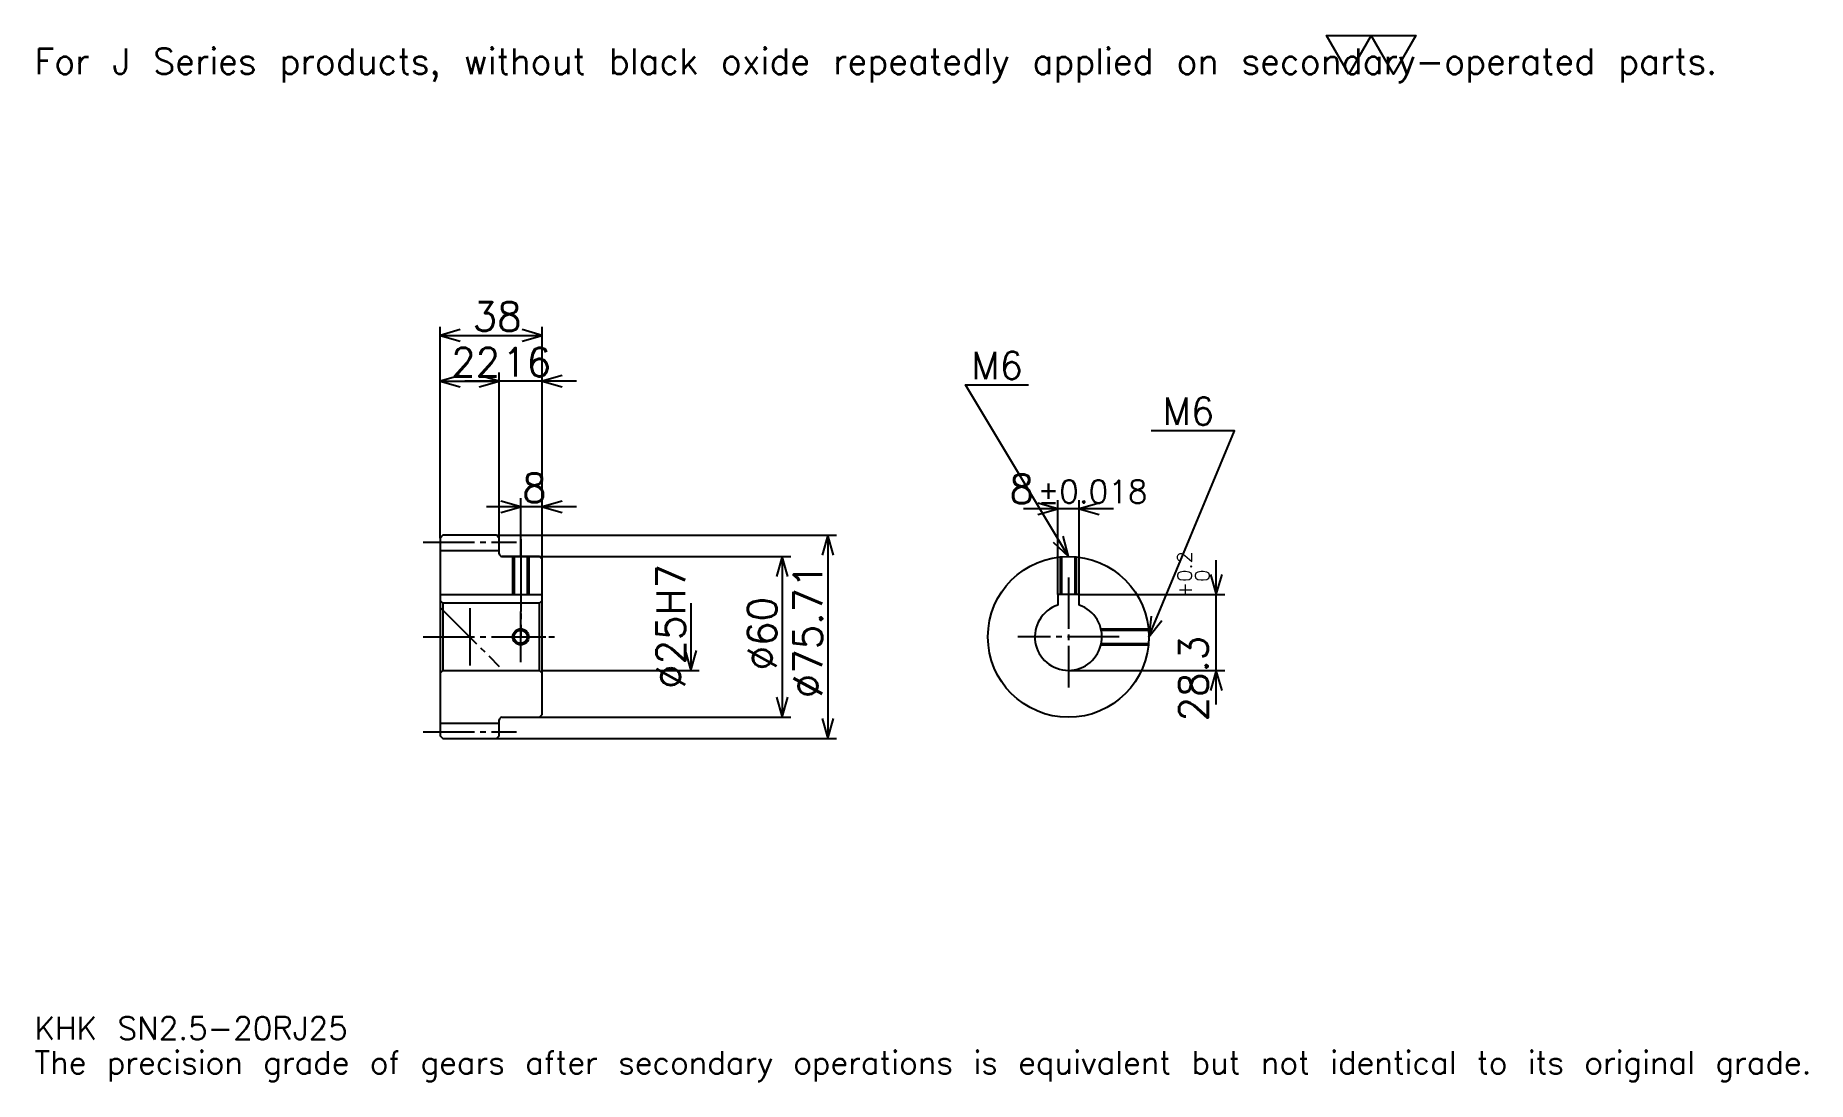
# Model space of a CAD drawing. Extents: x 22 to 682, y 8 to 398.
import ezdxf

# ---------------------------------------------------------------- set-up
doc = ezdxf.new("R2010")
doc.units = 0
doc.linetypes.add('DASHDOT', pattern=[25.565218, 19.173913, -2.130435, 2.130435, -2.130435])
doc.layers.get('0').update_dxf_attribs({"linetype": 'CONTINUOUS'})
doc.layers.add('DASHDOT', color=6, linetype='DASHDOT')
doc.styles.add('KANJI', font='TXT', dxfattribs={"bigfont": 'BIGFONT'})

msp = doc.modelspace()

# ---------------------------------------------------------------- linework, layer by layer
at = {"color": 5}
for p, q in [((172.565216, 211.485779), (172.565216, 289.246643)), ((172.565216, 286.050995), (210.565216, 286.050995)), ((210.565216, 211.485779), (210.565216, 289.246643)), ((194.565216, 211.485779), (194.565216, 272.203156)), ((172.565216, 269.007507), (194.565216, 269.007507)), ((223.347824, 269.007507), (181.782608, 269.007507)), ((202.565216, 211.485779), (202.565216, 225.333603)), ((223.347824, 222.137939), (189.782608, 222.137939)), ((423.521729, 221.386963), (389.956543, 221.386963)), ((402.739136, 189.430435), (402.739136, 224.582611)), ((410.739136, 189.430435), (410.739136, 224.582611)), ((172.565216, 210.485779), (172.565216, 211.485779)), ((193.565216, 211.485779), (210.565216, 211.485779)), ((194.565216, 210.485779), (194.565216, 211.485779)), ((202.565216, 203.630432), (202.565216, 211.485779)), ((202.565216, 203.630432), (202.565216, 211.485779)), ((210.565216, 211.485779), (320.282593, 211.485779)), ((210.565216, 202.630432), (210.565216, 211.485779)), ((317.086945, 211.485779), (317.086945, 135.775085)), ((195.565216, 203.630432), (210.565216, 203.630432)), ((210.565216, 203.630432), (303.239136, 203.630432)), ((300.043488, 203.630432), (300.043488, 143.630432)), ((461.869568, 148.347824), (461.869568, 202.213043)), ((265.956512, 186.130432), (265.956512, 161.130432)), ((410.739136, 189.430435), (465.065216, 189.430435)), ((210.565216, 161.130432), (269.152161, 161.130432)), ((406.739136, 161.130432), (465.065216, 161.130432)), ((195.565216, 143.630432), (210.565216, 143.630432)), ((210.565216, 143.630432), (303.239136, 143.630432)), ((193.565216, 135.775085), (210.565216, 135.775085)), ((210.565216, 135.775085), (320.282593, 135.775085))]:
    msp.add_line(p, q, dxfattribs=at)
at = {"color": 4}
for p, q in [((172.565216, 205.860779), (194.565216, 205.860779)), ((172.565216, 189.430435), (210.565216, 189.430435)), ((173.565216, 186.130432), (173.565216, 161.130432)), ((209.565216, 186.130432), (210.565216, 187.130432)), ((209.565216, 161.130432), (210.565216, 160.130432)), ((172.565216, 141.400085), (194.565216, 141.400085))]:
    msp.add_line(p, q, dxfattribs=at)
at = {"color": 7}
msp.add_line((183.565216, 184.282608), (183.565216, 162.978256), dxfattribs=at)
msp.add_lwpolyline([(511.304352, 383.478271), (502.995667, 397.880005), (536.230469, 397.880005), (527.921753, 383.478271), (519.613037, 397.880005), (511.304352, 383.478271)], dxfattribs=at)
at = {"color": 5}
for points in [[(180.021744, 288.181427), (172.565216, 286.050995), (180.021744, 283.920563)], [(203.108688, 283.920563), (210.565216, 286.050995), (203.108688, 288.181427)], [(180.021744, 271.137939), (172.565216, 269.007507), (180.021744, 266.877075)], [(187.108688, 266.877075), (194.565216, 269.007507), (187.108688, 271.137939)], [(187.108688, 266.877075), (194.565216, 269.007507), (187.108688, 271.137939)], [(218.021729, 271.137939), (210.565216, 269.007507), (218.021729, 266.877075)], [(406.739136, 203.630432), (368.391296, 267.543457), (391.82608, 267.543457)], [(436.739136, 173.630432), (468.695648, 250.5), (437.591309, 250.5)], [(195.108688, 220.007507), (202.565216, 222.137939), (195.108688, 224.268387)], [(218.021729, 224.268387), (210.565216, 222.137939), (218.021729, 220.007507)], [(395.282593, 219.256516), (402.739136, 221.386963), (395.282593, 223.517395)], [(418.195679, 223.517395), (410.739136, 221.386963), (418.195679, 219.256516)], [(319.217377, 204.029251), (317.086945, 211.485779), (314.956512, 204.029251)], [(401.075958, 208.928253), (406.739136, 203.630432), (404.729614, 211.120453)], [(302.17392, 196.173904), (300.043488, 203.630432), (297.913055, 196.173904)], [(459.739136, 196.886948), (461.869568, 189.430435), (464, 196.886948)], [(437.634277, 181.333496), (436.739136, 173.630432), (441.568695, 179.697861)], [(263.82608, 168.58696), (265.956512, 161.130432), (268.086945, 168.58696)], [(464, 153.67392), (461.869568, 161.130432), (459.739136, 153.67392)], [(297.913055, 151.08696), (300.043488, 143.630432), (302.17392, 151.08696)], [(314.956512, 143.231613), (317.086945, 135.775085), (319.217377, 143.231613)]]:
    msp.add_lwpolyline(points, dxfattribs=at)
at = {"color": 4}
for points in [[(194.565216, 204.630432), (194.565216, 210.485779), (193.565216, 211.485779), (173.565216, 211.485779), (172.565216, 210.485779), (172.565216, 160.130432)], [(195.565216, 143.630432), (209.565216, 143.630432), (210.565216, 144.630432), (210.565216, 202.630432), (209.565216, 203.630432), (195.565216, 203.630432)], [(199.565216, 203.630432), (199.565216, 189.430435)], [(200.105225, 203.630432), (200.105225, 189.430435)], [(205.025208, 203.630432), (205.025208, 189.430435)], [(205.565216, 203.630432), (205.565216, 189.430435)], [(403.739136, 189.430435), (403.739136, 203.480057)], [(404.279114, 189.430435), (404.279114, 203.529404)], [(409.199158, 189.430435), (409.199158, 203.529404)], [(409.739136, 189.430435), (409.739136, 203.480057)], [(172.565216, 160.130432), (173.565216, 161.130432), (209.565216, 161.130432), (209.565216, 186.130432), (173.565216, 186.130432), (172.565216, 187.130432)], [(410.739136, 185.473145), (410.739136, 189.430435), (402.739136, 189.430435), (402.739136, 185.473145)], [(418.873779, 176.630432), (436.588745, 176.630432)], [(418.99469, 176.090439), (436.638092, 176.090439)], [(418.873779, 170.630432), (436.588745, 170.630432)], [(418.99469, 171.170425), (436.638092, 171.170425)], [(172.565216, 160.130432), (172.565216, 136.775085), (173.565216, 135.775085), (193.565216, 135.775085), (194.565216, 136.775085), (194.565216, 142.630432)]]:
    msp.add_lwpolyline(points, dxfattribs=at)
for centre, radius in [((406.739136, 173.630432), 30), ((202.565216, 173.630432), 2.46)]:
    msp.add_circle(centre, radius, dxfattribs=at)
at = {"color": 7}
msp.add_circle((202.565216, 173.630432), 3, dxfattribs=at)
at = {"color": 4}
for centre, radius, start, end in [((195.565216, 204.630432), 1, 180, 270), ((406.739136, 173.630432), 12.5, 108.662925185, 71.337074815), ((195.565216, 142.630432), 1, 90, 180)]:
    msp.add_arc(centre, radius, start, end, dxfattribs=at)
at = {"layer": 'DASHDOT', "color": 7}
for p, q in [((166.173904, 208.985779), (200.956512, 208.985779)), ((202.565216, 203.630432), (202.565216, 173.630432)), ((406.739136, 195.821732), (406.739136, 154.739136)), ((172.565216, 184.630432), (194.565216, 162.630432)), ((166.173904, 173.630432), (216.956512, 173.630432)), ((425.630432, 173.630432), (387.847839, 173.630432)), ((166.173904, 138.275085), (200.956512, 138.275085))]:
    msp.add_line(p, q, dxfattribs=at)
for points in [[(202.565216, 210.021729), (202.565216, 183.039124)], [(202.565216, 164.239136), (202.565216, 183.021729)], [(193.17392, 173.630432), (211.956512, 173.630432)]]:
    msp.add_lwpolyline(points, dxfattribs=at)

# ---------------------------------------------------------------- texts
at = {"color": 7, "style": 'KANJI'}
for s, height, p in [('For J Series products, without black oxide repeatedly applied on secondary-operated parts.', 9.586957, (21.304348, 383.478271)), ('38', 10.652174, (184.641296, 287.755341)), ('22', 10.652174, (176.641296, 270.711853)), ('16', 10.652174, (195.641296, 270.711853)), ('M6', 10.226087, (370.521729, 269.67392)), ('M6', 10.226087, (441.852173, 252.630432)), ('8', 10.652174, (203.103256, 223.8423)), ('8', 10.652174, (384.750946, 223.517395)), ('%%p0.018', 8.521739, (395.295288, 223.517395)), ('KHK SN2.5-20RJ25', 8.521739, (21.304348, 23.434782)), ('The precision grade of gears after secondary operations is equivalent but not identical to its original grade.', 8.521739, (21.304348, 10.652174))]:
    msp.add_text(s, height=height, dxfattribs=at).set_placement(p)
for s, height, p in [('0.2', 5.326087, (452.70871, 194.149307)), ('%%c25H7', 10.652174, (263.82608, 154.190216)), ('%%c75.71', 10.652174, (314.956512, 150.728256)), ('+', 5.326087, (452.70871, 188.184097)), ('0', 5.326087, (459.313049, 194.149307)), ('%%c60', 10.652174, (297.913055, 161.114136)), ('28.3', 10.652174, (458.67392, 142.077271))]:
    msp.add_text(s, height=height, rotation=90, dxfattribs=at).set_placement(p)

doc.saveas('drawing.dxf')
